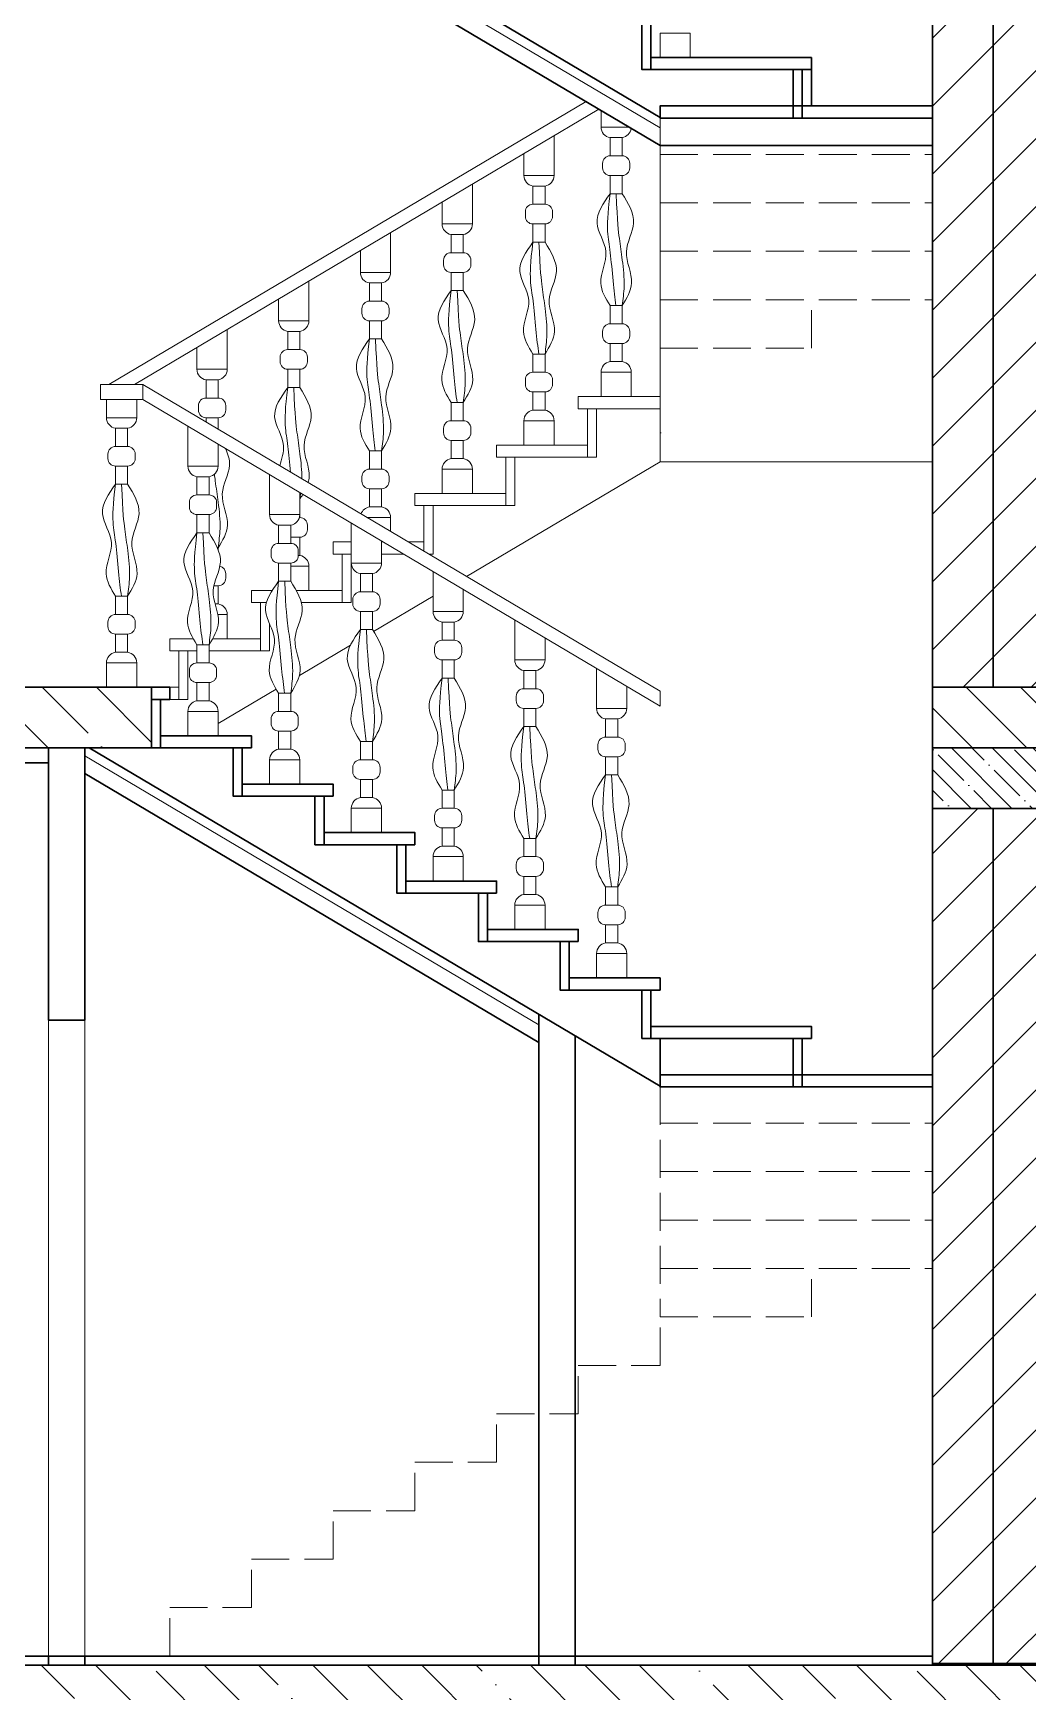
# Model space of a CAD drawing. Header units: millimetres. Extents: x -56498 to 234605, y -296269 to -29969.
# Drawn here: x 169313 to 172599, y -223285 to -217806 of the extents above; entities that cross this region are included whole.
import ezdxf

# ---------------------------------------------------------------- set-up
doc = ezdxf.new("R2010")
doc.units = ezdxf.units.MM
doc.header["$LTSCALE"] = 100
doc.linetypes.add('GOST2.303 4', pattern=[7, 5, -2, 0])
for name, color, linetype, lineweight in [('0.3', 7, 'Continuous', 30), ('Тонкі 0.18', 142, 'Continuous', 18), ('Штрихові 0.18', 7, 'GOST2.303 4', 18), ('Штрихування 0.09', 253, 'Continuous', 9)]:
    doc.layers.add(name, color=color, linetype=linetype, lineweight=lineweight)
pattern_1 = [(135, (-90169.8, -117250), (-179.60512, -179.60512), []), (135, (-90169.8, -117070.4), (-179.60512, -179.60512), [317.5, -63.5, 0, -63.5])]
pattern_2 = [(45, (-90169.81, -117250), (-112.2532, 112.2532), [])]

msp = doc.modelspace()

# ---------------------------------------------------------------- hatches: boundary and pattern name
at = {"layer": 'Штрихування 0.09'}
h = msp.add_hatch(dxfattribs=at)
h.set_pattern_fill('ANSI31', color=256, scale=50, style=0)
h.set_pattern_definition(pattern_2)
h.paths.add_polyline_path([(172684.165, -217166.579), (172284.165, -217166.579), (172284.165, -219966.583), (172684.165, -219966.583)])
h = msp.add_hatch(dxfattribs=at)
h.set_pattern_fill('ANSI35', color=256, scale=40, angle=90, style=0)
h.set_pattern_definition(pattern_1)
h.paths.add_polyline_path([(162884.165, -220166.583), (169704.165, -220166.583), (169704.165, -219966.591), (162884.165, -219966.591)])
h = msp.add_hatch(dxfattribs=at)
h.set_pattern_fill('ANSI35', color=256, scale=40, angle=90, style=0)
h.set_pattern_definition(pattern_1)
h.paths.add_polyline_path([(172284.165, -220166.583), (172684.165, -220166.583), (172684.165, -219966.583), (172284.165, -219966.583)])
at = {"layer": 'Штрихування 0.09', "ltscale": 0.25}
h = msp.add_hatch(dxfattribs=at)
h.set_pattern_fill('ANSI35', color=256, scale=15, angle=90, style=0)
h.paths.add_polyline_path([(172684.165, -220166.583), (172284.165, -220166.583), (172284.165, -220366.583), (172684.165, -220366.583)])
at = {"layer": 'Штрихування 0.09'}
h = msp.add_hatch(dxfattribs=at)
h.set_pattern_fill('ANSI31', color=256, scale=50, style=0)
h.set_pattern_definition(pattern_2)
h.paths.add_polyline_path([(172684.165, -220366.583), (172284.165, -220366.583), (172284.165, -223191.584), (172684.165, -223191.584)])
h = msp.add_hatch(dxfattribs=at)
h.set_pattern_fill('ANSI35', color=256, scale=40, angle=90, style=0)
h.set_pattern_definition(pattern_1)
h.paths.add_polyline_path([(162834.237, -223396.584), (182134.092, -223396.584), (182134.092, -223196.584), (162834.237, -223196.584)])

# ---------------------------------------------------------------- linework, layer by layer
at = {"layer": '0.3'}
for p, q in [((172284.165, -213426.584), (172284.165, -223196.584)), ((171384.167, -218084.197), (169498.186, -216966.583)), ((171384.167, -218177.189), (169425.637, -217016.583)), ((172484.165, -217166.579), (172484.165, -219966.583)), ((171384.167, -217886.591), (171884.167, -217886.591)), ((171884.167, -218046.591), (171884.167, -217886.591)), ((171384.167, -218046.591), (172284.167, -218046.591)), ((171384.167, -218177.189), (172284.165, -218177.189)), ((169704.165, -219966.591), (162884.165, -219966.583)), ((169704.165, -220166.588), (169704.165, -219966.591)), ((169704.165, -220166.583), (162884.165, -220166.583)), ((169364.165, -220166.583), (169364.165, -221066.584)), ((169484.165, -220166.583), (169484.165, -221066.584)), ((171384.165, -221284.194), (169498.196, -220166.587)), ((169364.165, -220216.583), (164704.165, -220216.583)), ((170984.165, -221140.15), (169484.165, -220251.264)), ((172484.165, -220366.583), (172484.165, -223196.584)), ((170984.165, -221047.158), (170984.165, -223196.584)), ((169364.165, -221066.584), (169484.165, -221066.584)), ((171384.165, -221086.588), (171884.165, -221086.588)), ((171104.165, -221118.269), (171104.165, -223196.584)), ((171384.165, -221284.194), (171384.165, -221126.588)), ((171384.165, -221246.588), (172284.165, -221246.588)), ((162684.165, -223196.584), (181884.092, -223196.584)), ((164704.165, -223166.584), (172284.165, -223166.584)), ((169364.165, -223166.584), (169364.165, -223196.584)), ((169484.165, -223166.584), (169484.165, -223196.584)), ((172684.165, -223191.584), (172284.165, -223191.584)), ((172284.165, -223191.584), (172684.165, -223191.584))]:
    msp.add_line(p, q, dxfattribs=at)
for points in [[(171354.167, -217926.591), (171324.167, -217926.591), (171324.167, -217766.591), (171354.167, -217766.591)], [(171884.167, -217926.591), (171354.167, -217926.591), (171354.167, -217886.591), (171884.167, -217886.591)], [(171854.167, -218086.591), (171824.167, -218086.591), (171824.167, -217926.591), (171854.167, -217926.591)], [(172284.167, -218086.591), (171384.167, -218086.591), (171384.167, -218046.591), (172284.167, -218046.591)], [(169734.165, -220166.588), (169704.165, -220166.588), (169704.165, -220006.588), (169734.165, -220006.588)], [(172284.165, -220166.583), (172684.165, -220166.583), (172684.165, -219966.583), (172284.165, -219966.583)], [(170034.165, -220166.588), (169734.165, -220166.588), (169734.165, -220126.588), (170034.165, -220126.588)], [(170004.165, -220326.588), (169974.165, -220326.588), (169974.165, -220166.588), (170004.165, -220166.588)], [(170304.165, -220326.588), (170004.165, -220326.588), (170004.165, -220286.588), (170304.165, -220286.588)], [(170274.165, -220486.588), (170244.165, -220486.588), (170244.165, -220326.588), (170274.165, -220326.588)], [(170574.165, -220486.588), (170274.165, -220486.588), (170274.165, -220446.588), (170574.165, -220446.588)], [(170544.165, -220646.588), (170514.165, -220646.588), (170514.165, -220486.588), (170544.165, -220486.588)], [(170844.165, -220646.588), (170544.165, -220646.588), (170544.165, -220606.588), (170844.165, -220606.588)], [(170814.165, -220806.588), (170784.165, -220806.588), (170784.165, -220646.588), (170814.165, -220646.588)], [(171114.165, -220806.588), (170814.165, -220806.588), (170814.165, -220766.588), (171114.165, -220766.588)], [(171084.165, -220966.588), (171054.165, -220966.588), (171054.165, -220806.588), (171084.165, -220806.588)], [(171384.165, -220966.588), (171084.165, -220966.588), (171084.165, -220926.588), (171384.165, -220926.588)], [(171354.165, -221126.588), (171324.165, -221126.588), (171324.165, -220966.588), (171354.165, -220966.588)], [(171884.165, -221126.588), (171354.165, -221126.588), (171354.165, -221086.588), (171884.165, -221086.588)], [(171854.165, -221286.588), (171824.165, -221286.588), (171824.165, -221126.588), (171854.165, -221126.588)], [(172284.165, -221286.588), (171384.165, -221286.588), (171384.165, -221246.588), (172284.165, -221246.588)]]:
    msp.add_lwpolyline(points, close=True, dxfattribs=at)
msp.add_lwpolyline([(169464.165, -219966.591), (169764.165, -219966.591), (169764.165, -220006.591), (169704.165, -220006.591)], dxfattribs=at)
at = {"layer": '0.3', "ltscale": 0.25}
msp.add_lwpolyline([(172684.165, -220166.583), (172284.165, -220166.583), (172284.165, -220366.583), (172684.165, -220366.583)], close=True, dxfattribs=at)
at = {"layer": 'Тонкі 0.18'}
for p, q in [((171384.167, -218119.069), (169484.167, -216993.148)), ((170984.165, -221082.03), (169484.165, -220193.144)), ((169364.165, -221066.584), (169364.165, -223166.584)), ((169484.165, -221066.584), (169484.165, -223166.584))]:
    msp.add_line(p, q, dxfattribs=at)
at = {"layer": 'Штрихові 0.18', "ltscale": 0.25}
for p, q in [((171384.167, -218206.591), (172284.167, -218206.591)), ((171384.167, -218366.591), (172284.167, -218366.591)), ((171384.167, -218526.591), (172284.167, -218526.591)), ((171384.167, -218686.591), (172284.167, -218686.591)), ((171884.167, -218846.591), (171884.167, -218686.591)), ((171384.167, -218846.591), (171884.167, -218846.591)), ((171384.165, -221286.588), (171384.165, -222046.588)), ((171384.165, -221406.588), (172284.165, -221406.588)), ((171384.165, -221566.588), (172284.165, -221566.588)), ((171384.165, -221726.588), (172284.165, -221726.588)), ((171384.165, -221886.588), (172284.165, -221886.588)), ((171884.165, -222046.588), (171884.165, -221886.588))]:
    msp.add_line(p, q, dxfattribs=at)
msp.add_lwpolyline([(169764.165, -223166.584), (169764.165, -223006.584), (170034.165, -223006.584), (170034.165, -222846.584), (170304.165, -222846.584), (170304.165, -222686.584), (170574.165, -222686.584), (170574.165, -222526.584), (170844.165, -222526.584), (170844.165, -222366.584), (171114.165, -222366.584), (171114.165, -222206.584), (171384.165, -222206.584), (171384.165, -222046.588), (171884.165, -222046.588)], dxfattribs=at)
at = {"layer": 'Штрихування 0.09', "ltscale": 0.75}
for p, q in [((171484.167, -217806.135), (171384.167, -217806.135)), ((171384.167, -217806.135), (171384.167, -217886.591)), ((171414.167, -217806.135), (171384.167, -217806.135)), ((171484.167, -217806.135), (171484.167, -217886.591)), ((169563.054, -218966.591), (171139.668, -218032.301)), ((169647.429, -218966.591), (171181.856, -218057.301)), ((171189.167, -218061.634), (171189.167, -218116.257)), ((171034.167, -218144.821), (171034.167, -218276.257)), ((171281.344, -218116.257), (171189.167, -218116.257)), ((171219.167, -218116.257), (171189.167, -218116.257)), ((171259.167, -218151.257), (171219.167, -218151.257)), ((171219.167, -218211.257), (171219.167, -218151.257)), ((171259.167, -218211.257), (171259.167, -218151.257)), ((170934.167, -218204.08), (170934.167, -218276.257)), ((171259.167, -218211.257), (171219.167, -218211.257)), ((171194.167, -218251.257), (171194.167, -218236.257)), ((171284.167, -218251.257), (171284.167, -218236.257)), ((170764.167, -218304.821), (170764.167, -218436.257)), ((171034.167, -218276.257), (170934.167, -218276.257)), ((170964.167, -218276.257), (170934.167, -218276.257)), ((171004.167, -218311.257), (170964.167, -218311.257)), ((170964.167, -218371.257), (170964.167, -218311.257)), ((171004.167, -218371.257), (171004.167, -218311.257)), ((171259.167, -218276.257), (171219.167, -218276.257)), ((171219.167, -218336.257), (171219.167, -218276.257)), ((171259.167, -218336.257), (171259.167, -218276.257)), ((170664.167, -218364.08), (170664.167, -218436.257)), ((171004.167, -218371.257), (170964.167, -218371.257)), ((171259.167, -218336.257), (171219.167, -218336.257)), ((170939.167, -218411.257), (170939.167, -218396.257)), ((171029.167, -218411.257), (171029.167, -218396.257)), ((170494.167, -218464.821), (170494.167, -218596.257)), ((170764.167, -218436.257), (170664.167, -218436.257)), ((170694.167, -218436.257), (170664.167, -218436.257)), ((170734.167, -218471.257), (170694.167, -218471.257)), ((170694.167, -218531.257), (170694.167, -218471.257)), ((170734.167, -218531.257), (170734.167, -218471.257)), ((171004.167, -218436.257), (170964.167, -218436.257)), ((170964.167, -218496.257), (170964.167, -218436.257)), ((171004.167, -218496.257), (171004.167, -218436.257)), ((170394.167, -218524.08), (170394.167, -218596.257)), ((170734.167, -218531.257), (170694.167, -218531.257)), ((171004.167, -218496.257), (170964.167, -218496.257)), ((170669.167, -218571.257), (170669.167, -218556.257)), ((170759.167, -218571.257), (170759.167, -218556.257)), ((170224.167, -218624.821), (170224.167, -218756.257)), ((170494.167, -218596.257), (170394.167, -218596.257)), ((170424.167, -218596.257), (170394.167, -218596.257)), ((170464.167, -218631.257), (170424.167, -218631.257)), ((170424.167, -218691.257), (170424.167, -218631.257)), ((170464.167, -218691.257), (170464.167, -218631.257)), ((170734.167, -218596.257), (170694.167, -218596.257)), ((170694.167, -218656.257), (170694.167, -218596.257)), ((170734.167, -218656.257), (170734.167, -218596.257)), ((170124.167, -218684.08), (170124.167, -218756.257)), ((170464.167, -218691.257), (170424.167, -218691.257)), ((170734.167, -218656.257), (170694.167, -218656.257)), ((170224.167, -218756.257), (170124.167, -218756.257)), ((170154.167, -218756.257), (170124.167, -218756.257)), ((170399.167, -218731.257), (170399.167, -218716.257)), ((170464.167, -218756.257), (170424.167, -218756.257)), ((170424.167, -218816.257), (170424.167, -218756.257)), ((170464.167, -218816.257), (170464.167, -218756.257)), ((170489.167, -218731.257), (170489.167, -218716.257)), ((171259.167, -218706.131), (171219.167, -218706.131)), ((171219.167, -218706.131), (171219.167, -218766.131)), ((171259.167, -218706.131), (171259.167, -218766.131)), ((169954.167, -218784.821), (169954.167, -218916.257)), ((170194.167, -218791.257), (170154.167, -218791.257)), ((170154.167, -218851.257), (170154.167, -218791.257)), ((170194.167, -218851.257), (170194.167, -218791.257)), ((171194.167, -218791.131), (171194.167, -218806.131)), ((171259.167, -218766.131), (171219.167, -218766.131)), ((171284.167, -218791.131), (171284.167, -218806.131)), ((169854.167, -218844.08), (169854.167, -218916.257)), ((170194.167, -218851.257), (170154.167, -218851.257)), ((170464.167, -218816.257), (170424.167, -218816.257)), ((171004.167, -218866.131), (170964.167, -218866.131)), ((170964.167, -218866.131), (170964.167, -218926.131)), ((171004.167, -218866.131), (171004.167, -218926.131)), ((171259.167, -218831.131), (171219.167, -218831.131)), ((171219.167, -218831.131), (171219.167, -218891.131)), ((171259.167, -218831.131), (171219.167, -218831.131)), ((171219.167, -218831.131), (171219.167, -218891.131)), ((171259.167, -218831.131), (171259.167, -218891.131)), ((171259.167, -218831.131), (171259.167, -218891.131)), ((169954.167, -218916.257), (169854.167, -218916.257)), ((169884.167, -218916.257), (169854.167, -218916.257)), ((170129.167, -218891.257), (170129.167, -218876.257)), ((170194.167, -218916.257), (170154.167, -218916.257)), ((170154.167, -218976.257), (170154.167, -218916.257)), ((170194.167, -218976.257), (170194.167, -218916.257)), ((170219.167, -218891.257), (170219.167, -218876.257)), ((171259.167, -218891.131), (171219.167, -218891.131)), ((171384.167, -219979.267), (169675.277, -218966.591)), ((169924.167, -218951.257), (169884.167, -218951.257)), ((169884.167, -219011.257), (169884.167, -218951.257)), ((169924.167, -219011.257), (169924.167, -218951.257)), ((170194.167, -218976.257), (170154.167, -218976.257)), ((170939.167, -218951.131), (170939.167, -218966.131)), ((171004.167, -218926.131), (170964.167, -218926.131)), ((171029.167, -218951.131), (171029.167, -218966.131)), ((171289.167, -218926.131), (171189.167, -218926.131)), ((171189.167, -218926.131), (171189.167, -219006.587)), ((171219.167, -218926.131), (171189.167, -218926.131)), ((171289.167, -218926.131), (171289.167, -219006.587)), ((169555.277, -219016.591), (169555.277, -219076.261)), ((169655.277, -219016.591), (169655.277, -219076.261)), ((171384.167, -220029.267), (169675.277, -219016.591)), ((169924.167, -219011.257), (169884.167, -219011.257)), ((170734.167, -219026.131), (170694.167, -219026.131)), ((170694.167, -219026.131), (170694.167, -219086.131)), ((170734.167, -219026.131), (170734.167, -219086.131)), ((171004.167, -218991.131), (170964.167, -218991.131)), ((170964.167, -218991.131), (170964.167, -219051.131)), ((171004.167, -218991.131), (170964.167, -218991.131)), ((170964.167, -218991.131), (170964.167, -219051.131)), ((171004.167, -218991.131), (171004.167, -219051.131)), ((171004.167, -218991.131), (171004.167, -219051.131)), ((169655.277, -219076.261), (169555.277, -219076.261)), ((169585.277, -219076.261), (169555.277, -219076.261)), ((169859.167, -219051.257), (169859.167, -219036.257)), ((169924.167, -219076.257), (169884.167, -219076.257)), ((169884.167, -219090.378), (169884.167, -219076.257)), ((169924.167, -219114.081), (169924.167, -219076.257)), ((169949.167, -219051.257), (169949.167, -219036.257)), ((170734.167, -219086.131), (170694.167, -219086.131)), ((171034.167, -219086.131), (170934.167, -219086.131)), ((170934.167, -219086.131), (170934.167, -219166.587)), ((170964.167, -219086.131), (170934.167, -219086.131)), ((171004.167, -219051.131), (170964.167, -219051.131)), ((171034.167, -219086.131), (171034.167, -219166.587)), ((169625.277, -219111.261), (169585.277, -219111.261)), ((169585.277, -219171.261), (169585.277, -219111.261)), ((169625.277, -219171.261), (169625.277, -219111.261)), ((169824.165, -219104.821), (169824.165, -219236.257)), ((170669.167, -219111.131), (170669.167, -219126.131)), ((170759.167, -219111.131), (170759.167, -219126.131)), ((169560.277, -219211.261), (169560.277, -219196.261)), ((169625.277, -219171.261), (169585.277, -219171.261)), ((169650.277, -219211.261), (169650.277, -219196.261)), ((169924.165, -219164.08), (169924.165, -219236.257)), ((170464.167, -219186.131), (170424.167, -219186.131)), ((170424.167, -219186.131), (170424.167, -219246.131)), ((170464.167, -219186.131), (170464.167, -219246.131)), ((170734.167, -219151.131), (170694.167, -219151.131)), ((170694.167, -219151.131), (170694.167, -219211.131)), ((170734.167, -219151.131), (170694.167, -219151.131)), ((170694.167, -219151.131), (170694.167, -219211.131)), ((170734.167, -219151.131), (170734.167, -219211.131)), ((170734.167, -219151.131), (170734.167, -219211.131)), ((169625.277, -219236.261), (169585.277, -219236.261)), ((169585.277, -219296.261), (169585.277, -219236.261)), ((169625.277, -219296.261), (169625.277, -219236.261)), ((169924.165, -219236.257), (169824.165, -219236.257)), ((169854.165, -219236.257), (169824.165, -219236.257)), ((170464.167, -219246.131), (170424.167, -219246.131)), ((170764.167, -219246.131), (170664.167, -219246.131)), ((170664.167, -219246.131), (170664.167, -219326.587)), ((170694.167, -219246.131), (170664.167, -219246.131)), ((170734.167, -219211.131), (170694.167, -219211.131)), ((170764.167, -219246.131), (170764.167, -219326.587)), ((169625.277, -219296.261), (169585.277, -219296.261)), ((169894.165, -219271.257), (169854.165, -219271.257)), ((169854.165, -219331.257), (169854.165, -219271.257)), ((169894.165, -219331.257), (169894.165, -219271.257)), ((170094.165, -219264.821), (170094.165, -219396.257)), ((170399.167, -219271.131), (170399.167, -219286.131)), ((170489.167, -219271.131), (170489.167, -219286.131)), ((169829.165, -219371.257), (169829.165, -219356.257)), ((169894.165, -219331.257), (169854.165, -219331.257)), ((169919.165, -219371.257), (169919.165, -219356.257)), ((170194.165, -219324.08), (170194.165, -219396.257)), ((170194.167, -219324.081), (170194.167, -219406.131)), ((170464.167, -219311.131), (170424.167, -219311.131)), ((170424.167, -219311.131), (170424.167, -219371.131)), ((170464.167, -219311.131), (170424.167, -219311.131)), ((170424.167, -219311.131), (170424.167, -219371.131)), ((170464.167, -219311.131), (170464.167, -219371.131)), ((170464.167, -219311.131), (170464.167, -219371.131)), ((169894.165, -219396.257), (169854.165, -219396.257)), ((169854.165, -219456.257), (169854.165, -219396.257)), ((169894.165, -219456.257), (169894.165, -219396.257)), ((170194.165, -219396.257), (170094.165, -219396.257)), ((170124.165, -219396.257), (170094.165, -219396.257)), ((170494.167, -219406.131), (170417.001, -219406.131)), ((170424.167, -219406.131), (170417.001, -219406.131)), ((170464.167, -219371.131), (170424.167, -219371.131)), ((170494.167, -219406.131), (170494.167, -219451.859)), ((169894.165, -219456.257), (169854.165, -219456.257)), ((170164.165, -219431.257), (170124.165, -219431.257)), ((170124.165, -219491.257), (170124.165, -219431.257)), ((170164.165, -219491.257), (170164.165, -219431.257)), ((170194.167, -219471.131), (170164.165, -219471.131)), ((170194.167, -219471.131), (170164.165, -219471.131)), ((170194.167, -219471.131), (170194.167, -219531.131)), ((170194.167, -219471.131), (170194.167, -219531.131)), ((170219.167, -219431.131), (170219.167, -219446.131)), ((170364.165, -219424.821), (170364.165, -219556.257)), ((169924.167, -219506.131), (169921.814, -219506.131)), ((169924.167, -219506.131), (169924.167, -219511.851)), ((170099.165, -219531.257), (170099.165, -219516.257)), ((170164.165, -219491.257), (170124.165, -219491.257)), ((170189.165, -219531.257), (170189.165, -219516.257)), ((170464.165, -219484.08), (170464.165, -219556.257)), ((170164.165, -219556.257), (170124.165, -219556.257)), ((170124.165, -219616.257), (170124.165, -219556.257)), ((170164.165, -219616.257), (170164.165, -219556.257)), ((170224.167, -219566.131), (170164.165, -219566.131)), ((170194.167, -219531.131), (170189.165, -219531.131)), ((170224.167, -219566.131), (170224.167, -219646.587)), ((170464.165, -219556.257), (170364.165, -219556.257)), ((170394.165, -219556.257), (170364.165, -219556.257)), ((169924.167, -219631.131), (169910.291, -219631.131)), ((169924.167, -219631.131), (169910.291, -219631.131)), ((169924.167, -219631.131), (169924.167, -219691.131)), ((169924.167, -219631.131), (169924.167, -219691.131)), ((169949.167, -219591.131), (169949.167, -219606.131)), ((170164.165, -219616.257), (170124.165, -219616.257)), ((170434.165, -219591.257), (170394.165, -219591.257)), ((170394.165, -219651.257), (170394.165, -219591.257)), ((170434.165, -219651.257), (170434.165, -219591.257)), ((170634.165, -219584.821), (170634.165, -219716.257)), ((169625.277, -219666.135), (169585.277, -219666.135)), ((169585.277, -219666.135), (169585.277, -219726.135)), ((169625.277, -219666.135), (169625.277, -219726.135)), ((169924.167, -219691.131), (169914.274, -219691.131)), ((170369.165, -219691.257), (170369.165, -219676.257)), ((170434.165, -219651.257), (170394.165, -219651.257)), ((170459.165, -219691.257), (170459.165, -219676.257)), ((170734.165, -219644.08), (170734.165, -219716.257)), ((169625.277, -219726.135), (169585.277, -219726.135)), ((169954.167, -219726.131), (169923.117, -219726.131)), ((169954.167, -219726.131), (169954.167, -219806.587)), ((170434.165, -219716.257), (170394.165, -219716.257)), ((170394.165, -219776.257), (170394.165, -219716.257)), ((170434.165, -219776.257), (170434.165, -219716.257)), ((170734.165, -219716.257), (170634.165, -219716.257)), ((170664.165, -219716.257), (170634.165, -219716.257)), ((170904.165, -219744.821), (170904.165, -219876.257)), ((169560.277, -219751.135), (169560.277, -219766.135)), ((169625.277, -219791.135), (169585.277, -219791.135)), ((169585.277, -219791.135), (169585.277, -219851.135)), ((169625.277, -219791.135), (169585.277, -219791.135)), ((169585.277, -219791.135), (169585.277, -219851.135)), ((169625.277, -219791.135), (169625.277, -219851.135)), ((169625.277, -219791.135), (169625.277, -219851.135)), ((169650.277, -219751.135), (169650.277, -219766.135)), ((170434.165, -219776.257), (170394.165, -219776.257)), ((170704.165, -219751.257), (170664.165, -219751.257)), ((170664.165, -219811.257), (170664.165, -219751.257)), ((170704.165, -219811.257), (170704.165, -219751.257)), ((169625.277, -219851.135), (169585.277, -219851.135)), ((169894.165, -219826.132), (169854.165, -219826.132)), ((169854.165, -219826.132), (169854.165, -219886.132)), ((169894.165, -219826.132), (169894.165, -219886.132)), ((170639.165, -219851.257), (170639.165, -219836.257)), ((170704.165, -219811.257), (170664.165, -219811.257)), ((170729.165, -219851.257), (170729.165, -219836.257)), ((171004.165, -219804.08), (171004.165, -219876.257)), ((169655.277, -219886.135), (169555.277, -219886.135)), ((169555.277, -219886.135), (169555.277, -219966.591)), ((169585.277, -219886.135), (169555.277, -219886.135)), ((169655.277, -219886.135), (169655.277, -219966.591)), ((169894.165, -219886.132), (169854.165, -219886.132)), ((170704.165, -219876.257), (170664.165, -219876.257)), ((170664.165, -219936.257), (170664.165, -219876.257)), ((170704.165, -219936.257), (170704.165, -219876.257)), ((171004.165, -219876.257), (170904.165, -219876.257)), ((170934.165, -219876.257), (170904.165, -219876.257)), ((171174.165, -219904.821), (171174.165, -220036.257)), ((169829.165, -219911.132), (169829.165, -219926.132)), ((169894.165, -219951.132), (169854.165, -219951.132)), ((169854.165, -219951.132), (169854.165, -220011.132)), ((169894.165, -219951.132), (169854.165, -219951.132)), ((169854.165, -219951.132), (169854.165, -220011.132)), ((169894.165, -219951.132), (169894.165, -220011.132)), ((169894.165, -219951.132), (169894.165, -220011.132)), ((169919.165, -219911.132), (169919.165, -219926.132)), ((170704.165, -219936.257), (170664.165, -219936.257)), ((170974.165, -219911.257), (170934.165, -219911.257)), ((170934.165, -219971.257), (170934.165, -219911.257)), ((170974.165, -219971.257), (170974.165, -219911.257)), ((171274.165, -219964.08), (171274.165, -220036.257)), ((169894.165, -220011.132), (169854.165, -220011.132)), ((170164.165, -219986.132), (170124.165, -219986.132)), ((170124.165, -219986.132), (170124.165, -220046.132)), ((170164.165, -219986.132), (170164.165, -220046.132)), ((170909.165, -220011.257), (170909.165, -219996.257)), ((170974.165, -219971.257), (170934.165, -219971.257)), ((170999.165, -220011.257), (170999.165, -219996.257)), ((171384.167, -220029.267), (171384.167, -219979.267)), ((169924.165, -220046.132), (169824.165, -220046.132)), ((169824.165, -220046.132), (169824.165, -220126.588)), ((169854.165, -220046.132), (169824.165, -220046.132)), ((169924.165, -220046.132), (169924.165, -220126.588)), ((170099.165, -220071.132), (170099.165, -220086.132)), ((170164.165, -220046.132), (170124.165, -220046.132)), ((170189.165, -220071.132), (170189.165, -220086.132)), ((170974.165, -220036.257), (170934.165, -220036.257)), ((170934.165, -220096.257), (170934.165, -220036.257)), ((170974.165, -220096.257), (170974.165, -220036.257)), ((171274.165, -220036.257), (171174.165, -220036.257)), ((171204.165, -220036.257), (171174.165, -220036.257)), ((171244.165, -220071.257), (171204.165, -220071.257)), ((171204.165, -220131.257), (171204.165, -220071.257)), ((171244.165, -220131.257), (171244.165, -220071.257)), ((170164.165, -220111.132), (170124.165, -220111.132)), ((170124.165, -220111.132), (170124.165, -220171.132)), ((170164.165, -220111.132), (170124.165, -220111.132)), ((170124.165, -220111.132), (170124.165, -220171.132)), ((170164.165, -220111.132), (170164.165, -220171.132)), ((170164.165, -220111.132), (170164.165, -220171.132)), ((170974.165, -220096.257), (170934.165, -220096.257)), ((170164.165, -220171.132), (170124.165, -220171.132)), ((170434.165, -220146.132), (170394.165, -220146.132)), ((170394.165, -220146.132), (170394.165, -220206.132)), ((170434.165, -220146.132), (170434.165, -220206.132)), ((171179.165, -220171.257), (171179.165, -220156.257)), ((171244.165, -220131.257), (171204.165, -220131.257)), ((171269.165, -220171.257), (171269.165, -220156.257)), ((170194.165, -220206.132), (170094.165, -220206.132)), ((170094.165, -220206.132), (170094.165, -220286.588)), ((170124.165, -220206.132), (170094.165, -220206.132)), ((170194.165, -220206.132), (170194.165, -220286.588)), ((170369.165, -220231.132), (170369.165, -220246.132)), ((170434.165, -220206.132), (170394.165, -220206.132)), ((170459.165, -220231.132), (170459.165, -220246.132)), ((171244.165, -220196.257), (171204.165, -220196.257)), ((171204.165, -220256.257), (171204.165, -220196.257)), ((171244.165, -220256.257), (171244.165, -220196.257)), ((170434.165, -220271.132), (170394.165, -220271.132)), ((170394.165, -220271.132), (170394.165, -220331.132)), ((170434.165, -220271.132), (170394.165, -220271.132)), ((170394.165, -220271.132), (170394.165, -220331.132)), ((170434.165, -220271.132), (170434.165, -220331.132)), ((170434.165, -220271.132), (170434.165, -220331.132)), ((171244.165, -220256.257), (171204.165, -220256.257)), ((170434.165, -220331.132), (170394.165, -220331.132)), ((170704.165, -220306.132), (170664.165, -220306.132)), ((170664.165, -220306.132), (170664.165, -220366.132)), ((170704.165, -220306.132), (170704.165, -220366.132)), ((170464.165, -220366.132), (170364.165, -220366.132)), ((170364.165, -220366.132), (170364.165, -220446.588)), ((170394.165, -220366.132), (170364.165, -220366.132)), ((170464.165, -220366.132), (170464.165, -220446.588)), ((170639.165, -220391.132), (170639.165, -220406.132)), ((170704.165, -220366.132), (170664.165, -220366.132)), ((170729.165, -220391.132), (170729.165, -220406.132)), ((170704.165, -220431.132), (170664.165, -220431.132)), ((170664.165, -220431.132), (170664.165, -220491.132)), ((170704.165, -220431.132), (170664.165, -220431.132)), ((170664.165, -220431.132), (170664.165, -220491.132)), ((170704.165, -220431.132), (170704.165, -220491.132)), ((170704.165, -220431.132), (170704.165, -220491.132)), ((170704.165, -220491.132), (170664.165, -220491.132)), ((170974.165, -220466.132), (170934.165, -220466.132)), ((170934.165, -220466.132), (170934.165, -220526.132)), ((170974.165, -220466.132), (170974.165, -220526.132)), ((170734.165, -220526.132), (170634.165, -220526.132)), ((170634.165, -220526.132), (170634.165, -220606.588)), ((170664.165, -220526.132), (170634.165, -220526.132)), ((170734.165, -220526.132), (170734.165, -220606.588)), ((170909.165, -220551.132), (170909.165, -220566.132)), ((170974.165, -220526.132), (170934.165, -220526.132)), ((170999.165, -220551.132), (170999.165, -220566.132)), ((170974.165, -220591.132), (170934.165, -220591.132)), ((170934.165, -220591.132), (170934.165, -220651.132)), ((170974.165, -220591.132), (170934.165, -220591.132)), ((170934.165, -220591.132), (170934.165, -220651.132)), ((170974.165, -220591.132), (170974.165, -220651.132)), ((170974.165, -220591.132), (170974.165, -220651.132)), ((170974.165, -220651.132), (170934.165, -220651.132)), ((171244.165, -220626.132), (171204.165, -220626.132)), ((171204.165, -220626.132), (171204.165, -220686.132)), ((171244.165, -220626.132), (171244.165, -220686.132)), ((171004.165, -220686.132), (170904.165, -220686.132)), ((170904.165, -220686.132), (170904.165, -220766.588)), ((170934.165, -220686.132), (170904.165, -220686.132)), ((171004.165, -220686.132), (171004.165, -220766.588)), ((171179.165, -220711.132), (171179.165, -220726.132)), ((171244.165, -220686.132), (171204.165, -220686.132)), ((171269.165, -220711.132), (171269.165, -220726.132)), ((171244.165, -220751.132), (171204.165, -220751.132)), ((171204.165, -220751.132), (171204.165, -220811.132)), ((171244.165, -220751.132), (171204.165, -220751.132)), ((171204.165, -220751.132), (171204.165, -220811.132)), ((171244.165, -220751.132), (171244.165, -220811.132)), ((171244.165, -220751.132), (171244.165, -220811.132)), ((171244.165, -220811.132), (171204.165, -220811.132)), ((171274.165, -220846.132), (171174.165, -220846.132)), ((171174.165, -220846.132), (171174.165, -220926.588)), ((171204.165, -220846.132), (171174.165, -220846.132)), ((171274.165, -220846.132), (171274.165, -220926.588))]:
    msp.add_line(p, q, dxfattribs=at)
at = {"layer": 'Штрихування 0.09', "ltscale": 0.25}
for q in [(171384.167, -218086.591), (172284.165, -219221.631)]:
    msp.add_line((171384.167, -219221.631), q, dxfattribs=at)
at = {"layer": 'Штрихування 0.09'}
for p, q in [((171384.167, -219126.587), (171387.629, -219126.587)), ((170744.911, -219600.449), (171384.167, -219221.631)), ((170437.921, -219782.369), (170634.165, -219666.076)), ((170192.649, -219927.715), (170361.463, -219827.677)), ((169655.277, -219966.591), (169685.279, -219966.591)), ((169764.165, -219966.591), (169794.167, -219966.591)), ((169794.167, -220006.587), (169764.165, -220006.587)), ((169924.165, -220086.817), (170116.222, -219973.005))]:
    msp.add_line(p, q, dxfattribs=at)
for points in [[(172284.165, -216966.583), (172684.165, -216966.583), (172684.165, -219966.583), (172284.165, -219966.583)], [(171114.167, -219046.587), (171384.167, -219046.587), (171384.167, -219006.587), (171114.167, -219006.587)], [(171144.167, -219206.587), (171174.167, -219206.587), (171174.167, -219046.587), (171144.167, -219046.587)], [(170844.167, -219206.587), (171144.167, -219206.587), (171144.167, -219166.587), (170844.167, -219166.587)], [(170874.167, -219366.587), (170904.167, -219366.587), (170904.167, -219206.587), (170874.167, -219206.587)], [(170574.167, -219366.587), (170874.167, -219366.587), (170874.167, -219326.587), (170574.167, -219326.587)], [(170334.167, -219686.587), (170364.167, -219686.587), (170364.167, -219526.587), (170334.167, -219526.587)], [(169794.167, -220006.587), (169824.167, -220006.587), (169824.167, -219846.587), (169794.167, -219846.587)], [(162884.165, -220166.583), (169704.165, -220166.583), (169704.165, -219966.591), (162884.165, -219966.591)], [(172684.165, -220166.583), (172284.165, -220166.583), (172284.165, -223191.584), (172684.165, -223191.584)], [(162834.237, -223396.584), (182134.092, -223396.584), (182134.092, -223196.584), (162834.237, -223196.584)]]:
    msp.add_lwpolyline(points, close=True, dxfattribs=at)
at = {"layer": 'Штрихування 0.09', "ltscale": 0.75}
msp.add_lwpolyline([(169535.277, -218966.591), (169675.277, -218966.591), (169675.277, -219016.591), (169535.277, -219016.591)], close=True, dxfattribs=at)
at = {"layer": 'Штрихування 0.09'}
for points in [[(170620.27, -219526.587), (170634.167, -219526.587), (170634.167, -219366.587), (170604.167, -219366.587), (170604.167, -219517.044)], [(170364.165, -219486.587), (170304.167, -219486.587), (170304.167, -219526.587), (170364.167, -219526.587)], [(170468.395, -219486.587), (170464.165, -219486.587)], [(170464.165, -219526.587), (170535.895, -219526.587)], [(170604.167, -219517.044), (170604.167, -219486.587), (170552.77, -219486.587)], [(170103.368, -219646.587), (170034.167, -219646.587), (170034.167, -219686.587), (170084.053, -219686.587)], [(170084.053, -219686.587), (170064.167, -219686.587), (170064.167, -219846.587), (170094.167, -219846.587), (170094.167, -219756.73)], [(170198.958, -219686.587), (170334.167, -219686.587), (170334.167, -219646.587), (170182.145, -219646.587)], [(169842.489, -219806.587), (169764.167, -219806.587), (169764.167, -219846.587), (169854.165, -219846.587)], [(169894.165, -219846.587), (170064.167, -219846.587), (170064.167, -219806.587), (169905.741, -219806.587)]]:
    msp.add_lwpolyline(points, dxfattribs=at)
at = {"layer": 'Штрихування 0.09', "ltscale": 0.75}
for centre, radius, start, end in [((171224.973, -218115.923), 35.808, 180.534419, 260.66817), ((171253.36, -218115.923), 35.808, 279.33183, 352.327347), ((171219.167, -218236.257), 25, 90, 180), ((171259.167, -218236.257), 25, 0, 90), ((171219.167, -218251.257), 25, 180, 270), ((171259.167, -218251.257), 25, 270, 0), ((170969.973, -218275.923), 35.808, 180.534419, 260.66817), ((170998.36, -218275.923), 35.808, 279.33183, 359.465581), ((170964.167, -218396.257), 25, 90, 180), ((171004.167, -218396.257), 25, 0, 90), ((170964.167, -218411.257), 25, 180, 270), ((171004.167, -218411.257), 25, 270, 0), ((170699.973, -218435.923), 35.808, 180.534419, 260.66817), ((170728.36, -218435.923), 35.808, 279.33183, 359.465581), ((170694.167, -218556.257), 25, 90, 180), ((170734.167, -218556.257), 25, 0, 90), ((170694.167, -218571.257), 25, 180, 270), ((170734.167, -218571.257), 25, 270, 0), ((170429.973, -218595.923), 35.808, 180.534419, 260.66817), ((170458.36, -218595.923), 35.808, 279.33183, 359.465581), ((170424.167, -218716.257), 25, 90, 180), ((170464.167, -218716.257), 25, 0, 90), ((170159.973, -218755.923), 35.808, 180.534419, 260.66817), ((170188.36, -218755.923), 35.808, 279.33183, 359.465581), ((170424.167, -218731.257), 25, 180, 270), ((170464.167, -218731.257), 25, 270, 0), ((171219.167, -218791.131), 25, 90, 180), ((171219.167, -218806.131), 25, 180, 270), ((171259.167, -218791.131), 25, 0, 90), ((171259.167, -218806.131), 25, 270, 0), ((170154.167, -218876.257), 25, 90, 180), ((170194.167, -218876.257), 25, 0, 90), ((169889.973, -218915.923), 35.808, 180.534419, 260.66817), ((169918.36, -218915.923), 35.808, 279.33183, 359.465581), ((170154.167, -218891.257), 25, 180, 270), ((170194.167, -218891.257), 25, 270, 0), ((171224.973, -218926.465), 35.808, 99.33183, 179.465581), ((171253.36, -218926.465), 35.808, 0.534419, 80.66817), ((170964.167, -218951.131), 25, 90, 180), ((170964.167, -218966.131), 25, 180, 270), ((171004.167, -218951.131), 25, 0, 90), ((171004.167, -218966.131), 25, 270, 0), ((169884.167, -219036.257), 25, 90, 180), ((169924.167, -219036.257), 25, 0, 90), ((169591.083, -219075.927), 35.808, 180.534419, 260.66817), ((169619.471, -219075.927), 35.808, 279.33183, 359.465581), ((169884.167, -219051.257), 25, 180, 270), ((169924.167, -219051.257), 25, 270, 0), ((170694.167, -219111.131), 25, 90, 180), ((170734.167, -219111.131), 25, 0, 90), ((170969.973, -219086.465), 35.808, 99.33183, 179.465581), ((170998.36, -219086.465), 35.808, 0.534419, 80.66817), ((170694.167, -219126.131), 25, 180, 270), ((170734.167, -219126.131), 25, 270, 0), ((169585.277, -219196.261), 25, 90, 180), ((169625.277, -219196.261), 25, 0, 90), ((169585.277, -219211.261), 25, 180, 270), ((169625.277, -219211.261), 25, 270, 0), ((169859.971, -219235.924), 35.808, 180.534419, 260.66817), ((169888.358, -219235.924), 35.808, 279.33183, 359.465581), ((170424.167, -219271.131), 25, 90, 180), ((170464.167, -219271.131), 25, 0, 90), ((170699.973, -219246.465), 35.808, 99.33183, 179.465581), ((170728.36, -219246.465), 35.808, 0.534419, 80.66817), ((170424.167, -219286.131), 25, 180, 270), ((170464.167, -219286.131), 25, 270, 0), ((169854.165, -219356.257), 25, 90, 180), ((169894.165, -219356.257), 25, 0, 90), ((169854.165, -219371.257), 25, 180, 270), ((169894.165, -219371.257), 25, 270, 0), ((170129.971, -219395.924), 35.808, 180.534419, 260.66817), ((170158.358, -219395.924), 35.808, 279.33183, 359.465581), ((170194.167, -219431.131), 25, 0, 90), ((170429.973, -219406.465), 35.808, 99.33183, 159.524665), ((170458.36, -219406.465), 35.808, 0.534419, 80.66817), ((170194.167, -219446.131), 25, 270, 0), ((170124.165, -219516.257), 25, 90, 180), ((170164.165, -219516.257), 25, 0, 90), ((169924.167, -219591.131), 25, 0, 76.50941), ((170124.165, -219531.257), 25, 180, 270), ((170164.165, -219531.257), 25, 270, 0), ((170188.36, -219566.465), 35.808, 0.534419, 80.66817), ((170399.971, -219555.924), 35.808, 180.534419, 260.66817), ((170428.358, -219555.924), 35.808, 279.33183, 359.465581), ((169924.167, -219606.131), 25, 270, 0), ((169918.36, -219726.465), 35.808, 0.534419, 80.66817), ((170394.165, -219676.257), 25, 90, 180), ((170394.165, -219691.257), 25, 180, 270), ((170434.165, -219676.257), 25, 0, 90), ((170434.165, -219691.257), 25, 270, 0), ((169585.277, -219751.135), 25, 90, 180), ((169625.277, -219751.135), 25, 0, 90), ((170669.971, -219715.924), 35.808, 180.534419, 260.66817), ((170698.358, -219715.924), 35.808, 279.33183, 359.465581), ((169585.277, -219766.135), 25, 180, 270), ((169625.277, -219766.135), 25, 270, 0), ((169591.083, -219886.469), 35.808, 99.33183, 179.465581), ((169619.471, -219886.469), 35.808, 0.534419, 80.66817), ((170664.165, -219836.257), 25, 90, 180), ((170664.165, -219851.257), 25, 180, 270), ((170704.165, -219836.257), 25, 0, 90), ((170704.165, -219851.257), 25, 270, 0), ((169854.165, -219911.132), 25, 90, 180), ((169894.165, -219911.132), 25, 0, 90), ((170939.971, -219875.924), 35.808, 180.534419, 260.66817), ((170968.358, -219875.924), 35.808, 279.33183, 359.465581), ((169854.165, -219926.132), 25, 180, 270), ((169894.165, -219926.132), 25, 270, 0), ((169859.971, -220046.466), 35.808, 99.33183, 179.465581), ((169888.358, -220046.466), 35.808, 0.534419, 80.66817), ((170934.165, -219996.257), 25, 90, 180), ((170934.165, -220011.257), 25, 180, 270), ((170974.165, -219996.257), 25, 0, 90), ((170974.165, -220011.257), 25, 270, 0), ((170124.165, -220071.132), 25, 90, 180), ((170164.165, -220071.132), 25, 0, 90), ((171209.971, -220035.924), 35.808, 180.534419, 260.66817), ((171238.358, -220035.924), 35.808, 279.33183, 359.465581), ((170124.165, -220086.132), 25, 180, 270), ((170164.165, -220086.132), 25, 270, 0), ((170129.971, -220206.466), 35.808, 99.33183, 179.465581), ((170158.358, -220206.466), 35.808, 0.534419, 80.66817), ((171204.165, -220156.257), 25, 90, 180), ((171204.165, -220171.257), 25, 180, 270), ((171244.165, -220156.257), 25, 0, 90), ((171244.165, -220171.257), 25, 270, 0), ((170394.165, -220231.132), 25, 90, 180), ((170434.165, -220231.132), 25, 0, 90), ((170394.165, -220246.132), 25, 180, 270), ((170434.165, -220246.132), 25, 270, 0), ((170399.971, -220366.466), 35.808, 99.33183, 179.465581), ((170428.358, -220366.466), 35.808, 0.534419, 80.66817), ((170664.165, -220391.132), 25, 90, 180), ((170704.165, -220391.132), 25, 0, 90), ((170664.165, -220406.132), 25, 180, 270), ((170704.165, -220406.132), 25, 270, 0), ((170669.971, -220526.466), 35.808, 99.33183, 179.465581), ((170698.358, -220526.466), 35.808, 0.534419, 80.66817), ((170934.165, -220551.132), 25, 90, 180), ((170934.165, -220566.132), 25, 180, 270), ((170974.165, -220551.132), 25, 0, 90), ((170974.165, -220566.132), 25, 270, 0), ((170939.971, -220686.466), 35.808, 99.33183, 179.465581), ((170968.358, -220686.466), 35.808, 0.534419, 80.66817), ((171204.165, -220711.132), 25, 90, 180), ((171204.165, -220726.132), 25, 180, 270), ((171244.165, -220711.132), 25, 0, 90), ((171244.165, -220726.132), 25, 270, 0), ((171209.971, -220846.466), 35.808, 99.33183, 179.465581), ((171238.358, -220846.466), 35.808, 0.534419, 80.66817)]:
    msp.add_arc(centre, radius, start, end, dxfattribs=at)
for points in [[(171219.167, -218336.257), (171175.968, -218433.346), (171205.356, -218527.948), (171188.087, -218631.511), (171219.167, -218706.131)], [(171259.167, -218336.257), (171296.834, -218433.346), (171272.978, -218527.948), (171290.247, -218631.511), (171259.167, -218706.131)], [(170964.167, -218496.257), (170920.968, -218593.346), (170950.356, -218687.948), (170933.087, -218791.511), (170964.167, -218866.131)], [(171004.167, -218496.257), (171041.834, -218593.346), (171017.978, -218687.948), (171035.247, -218791.511), (171004.167, -218866.131)], [(170694.167, -218656.257), (170650.968, -218753.346), (170680.356, -218847.948), (170663.087, -218951.511), (170694.167, -219026.131)], [(170734.167, -218656.257), (170771.834, -218753.346), (170747.978, -218847.948), (170765.247, -218951.511), (170734.167, -219026.131)], [(170424.167, -218816.257), (170380.968, -218913.346), (170410.356, -219007.948), (170393.087, -219111.511), (170424.167, -219186.131)], [(170464.167, -218816.257), (170501.834, -218913.346), (170477.978, -219007.948), (170495.247, -219111.511), (170464.167, -219186.131)]]:
    msp.add_spline(points, degree=3, dxfattribs=at)
for points, knots in [([(171219.167, -218336.257), (171210.096, -218407.306), (171209.699, -218480.823), (171219.167, -218511.009), (171229.02, -218632.604), (171235.287, -218681.238), (171238.48, -218706.131)], [0, 0, 0, 0, 63.58578815, 151.26360369, 223.06229078, 298.32880594, 298.32880594, 298.32880594, 298.32880594]), ([(171259.167, -218706.131), (171261.969, -218685.062), (171268.635, -218634.94), (171260.636, -218560.462), (171249.314, -218483.16), (171243.047, -218434.526), (171239.167, -218336.257)], [0, 0, 0, 0, 63.58578815, 151.26360369, 223.06229078, 298.32880594, 298.32880594, 298.32880594, 298.32880594]), ([(170964.167, -218496.257), (170955.096, -218567.306), (170954.699, -218640.823), (170964.167, -218671.009), (170974.02, -218792.604), (170980.287, -218841.238), (170983.48, -218866.131)], [0, 0, 0, 0, 63.58578815, 151.26360369, 223.06229078, 298.32880594, 298.32880594, 298.32880594, 298.32880594]), ([(171004.167, -218866.131), (171006.969, -218845.062), (171013.635, -218794.94), (171005.636, -218720.462), (170994.314, -218643.16), (170988.047, -218594.526), (170984.167, -218496.257)], [0, 0, 0, 0, 63.58578815, 151.26360369, 223.06229078, 298.32880594, 298.32880594, 298.32880594, 298.32880594]), ([(170694.167, -218656.257), (170685.096, -218727.306), (170684.699, -218800.823), (170694.167, -218831.009), (170704.02, -218952.604), (170710.287, -219001.238), (170713.48, -219026.131)], [0, 0, 0, 0, 63.58578815, 151.26360369, 223.06229078, 298.32880594, 298.32880594, 298.32880594, 298.32880594]), ([(170734.167, -219026.131), (170736.969, -219005.062), (170743.635, -218954.94), (170735.636, -218880.462), (170724.314, -218803.16), (170718.047, -218754.526), (170714.167, -218656.257)], [0, 0, 0, 0, 63.58578815, 151.26360369, 223.06229078, 298.32880594, 298.32880594, 298.32880594, 298.32880594]), ([(170424.167, -218816.257), (170415.096, -218887.306), (170414.699, -218960.823), (170424.167, -218991.009), (170434.02, -219112.604), (170440.287, -219161.238), (170443.48, -219186.131)], [0, 0, 0, 0, 63.58578815, 151.26360369, 223.06229078, 298.32880594, 298.32880594, 298.32880594, 298.32880594]), ([(170464.167, -219186.131), (170466.969, -219165.062), (170473.635, -219114.94), (170465.636, -219040.462), (170454.314, -218963.16), (170448.047, -218914.526), (170444.167, -218816.257)], [0, 0, 0, 0, 63.58578815, 151.26360369, 223.06229078, 298.32880594, 298.32880594, 298.32880594, 298.32880594]), ([(170154.167, -218976.257), (170131.309, -219008.342), (170087.144, -219070.336), (170154.324, -219156.84), (170133.872, -219212.72), (170128.131, -219234.949)], [0, 0, 0, 0, 106.26558491, 205.32714977, 272.78954754, 272.78954754, 272.78954754, 272.78954754]), ([(170154.167, -218976.257), (170145.096, -219047.306), (170144.699, -219120.823), (170153.887, -219150.116), (170160.307, -219226.886), (170163.06, -219255.648)], [0, 0, 0, 0, 63.58578815, 151.26360369, 216.4645368, 216.4645368, 216.4645368, 216.4645368]), ([(170200.555, -219277.867), (170200.994, -219250.371), (170195.395, -219198.815), (170184.314, -219123.16), (170178.047, -219074.526), (170174.167, -218976.257)], [68.58679494, 68.58679494, 68.58679494, 68.58679494, 151.26360369, 223.06229078, 298.32880594, 298.32880594, 298.32880594, 298.32880594]), ([(170194.167, -218976.257), (170213.921, -219008.349), (170252.182, -219070.506), (170187.177, -219169.658), (170231.087, -219244.931), (170223.699, -219284.24), (170221.886, -219290.508)], [0, 0, 0, 0, 104.13987179, 201.70374232, 306.69605096, 326.83296549, 326.83296549, 326.83296549, 326.83296549])]:
    msp.add_open_spline(points, degree=3, knots=knots, dxfattribs=at)
at = {"layer": 'Штрихування 0.09', "ltscale": 0.25}
for points, knots in [([(169948.237, -219178.346), (169957.051, -219196.518), (169972.548, -219245.201), (169917.177, -219329.658), (169973.056, -219425.447), (169938.987, -219481.673), (169924.167, -219506.131)], [45.45335563, 45.45335563, 45.45335563, 45.45335563, 104.13987179, 201.70374232, 306.69605096, 387.53046114, 387.53046114, 387.53046114, 387.53046114]), ([(169585.277, -219296.261), (169576.206, -219367.31), (169575.809, -219440.827), (169585.277, -219471.013), (169595.13, -219592.608), (169601.397, -219641.242), (169604.59, -219666.135)], [0, 0, 0, 0, 63.58578815, 151.26360369, 223.06229078, 298.32880594, 298.32880594, 298.32880594, 298.32880594]), ([(169625.277, -219666.135), (169628.079, -219645.066), (169634.745, -219594.944), (169626.746, -219520.466), (169615.424, -219443.164), (169609.157, -219394.53), (169605.277, -219296.261)], [0, 0, 0, 0, 63.58578815, 151.26360369, 223.06229078, 298.32880594, 298.32880594, 298.32880594, 298.32880594]), ([(169924.167, -219506.131), (169926.969, -219485.062), (169933.635, -219434.94), (169925.636, -219360.462), (169916.971, -219301.302), (169912.858, -219270.935), (169911.954, -219262.857)], [0, 0, 0, 0, 63.58578815, 151.26360369, 223.06229078, 243.23705059, 243.23705059, 243.23705059, 243.23705059]), ([(169854.165, -219456.257), (169845.094, -219527.306), (169844.697, -219600.824), (169854.165, -219631.01), (169864.018, -219752.604), (169870.285, -219801.238), (169873.478, -219826.132)], [0, 0, 0, 0, 63.58578815, 151.26360369, 223.06229078, 298.32880594, 298.32880594, 298.32880594, 298.32880594]), ([(169894.165, -219826.132), (169896.967, -219805.062), (169903.633, -219754.941), (169895.634, -219680.462), (169884.312, -219603.16), (169878.045, -219554.527), (169874.165, -219456.257)], [0, 0, 0, 0, 63.58578815, 151.26360369, 223.06229078, 298.32880594, 298.32880594, 298.32880594, 298.32880594]), ([(170124.165, -219616.257), (170115.094, -219687.306), (170114.697, -219760.824), (170124.165, -219791.01), (170134.018, -219912.604), (170140.285, -219961.238), (170143.478, -219986.132)], [0, 0, 0, 0, 63.58578815, 151.26360369, 223.06229078, 298.32880594, 298.32880594, 298.32880594, 298.32880594]), ([(170164.165, -219986.132), (170166.967, -219965.062), (170173.633, -219914.941), (170165.634, -219840.462), (170154.312, -219763.16), (170148.045, -219714.527), (170144.165, -219616.257)], [0, 0, 0, 0, 63.58578815, 151.26360369, 223.06229078, 298.32880594, 298.32880594, 298.32880594, 298.32880594]), ([(170394.165, -219776.257), (170385.094, -219847.306), (170384.697, -219920.824), (170394.165, -219951.01), (170404.018, -220072.604), (170410.285, -220121.238), (170413.478, -220146.132)], [0, 0, 0, 0, 63.58578815, 151.26360369, 223.06229078, 298.32880594, 298.32880594, 298.32880594, 298.32880594]), ([(170434.165, -220146.132), (170436.967, -220125.062), (170443.633, -220074.941), (170435.634, -220000.462), (170424.312, -219923.16), (170418.045, -219874.527), (170414.165, -219776.257)], [0, 0, 0, 0, 63.58578815, 151.26360369, 223.06229078, 298.32880594, 298.32880594, 298.32880594, 298.32880594]), ([(170664.165, -219936.257), (170655.094, -220007.306), (170654.697, -220080.824), (170664.165, -220111.01), (170674.018, -220232.604), (170680.285, -220281.238), (170683.478, -220306.132)], [0, 0, 0, 0, 63.58578815, 151.26360369, 223.06229078, 298.32880594, 298.32880594, 298.32880594, 298.32880594]), ([(170704.165, -220306.132), (170706.967, -220285.062), (170713.633, -220234.941), (170705.634, -220160.462), (170694.312, -220083.16), (170688.045, -220034.527), (170684.165, -219936.257)], [0, 0, 0, 0, 63.58578815, 151.26360369, 223.06229078, 298.32880594, 298.32880594, 298.32880594, 298.32880594]), ([(170934.165, -220096.257), (170925.094, -220167.306), (170924.697, -220240.824), (170934.165, -220271.01), (170944.018, -220392.604), (170950.285, -220441.238), (170953.478, -220466.132)], [0, 0, 0, 0, 63.58578815, 151.26360369, 223.06229078, 298.32880594, 298.32880594, 298.32880594, 298.32880594]), ([(170974.165, -220466.132), (170976.967, -220445.062), (170983.633, -220394.941), (170975.634, -220320.462), (170964.312, -220243.16), (170958.045, -220194.527), (170954.165, -220096.257)], [0, 0, 0, 0, 63.58578815, 151.26360369, 223.06229078, 298.32880594, 298.32880594, 298.32880594, 298.32880594]), ([(171204.165, -220256.257), (171195.094, -220327.306), (171194.697, -220400.824), (171204.165, -220431.01), (171214.018, -220552.604), (171220.285, -220601.238), (171223.478, -220626.132)], [0, 0, 0, 0, 63.58578815, 151.26360369, 223.06229078, 298.32880594, 298.32880594, 298.32880594, 298.32880594]), ([(171244.165, -220626.132), (171246.967, -220605.062), (171253.633, -220554.941), (171245.634, -220480.462), (171234.312, -220403.16), (171228.045, -220354.527), (171224.165, -220256.257)], [0, 0, 0, 0, 63.58578815, 151.26360369, 223.06229078, 298.32880594, 298.32880594, 298.32880594, 298.32880594])]:
    msp.add_open_spline(points, degree=3, knots=knots, dxfattribs=at)
for points in [[(169585.277, -219296.261), (169542.078, -219393.35), (169571.466, -219487.952), (169554.197, -219591.515), (169585.277, -219666.135)], [(169625.277, -219296.261), (169662.945, -219393.35), (169639.088, -219487.952), (169656.357, -219591.515), (169625.277, -219666.135)], [(169854.165, -219456.257), (169810.966, -219553.346), (169840.354, -219647.949), (169823.085, -219751.511), (169854.165, -219826.132)], [(169894.165, -219456.257), (169931.832, -219553.346), (169907.976, -219647.949), (169925.245, -219751.511), (169894.165, -219826.132)], [(170124.165, -219616.257), (170080.966, -219713.346), (170110.354, -219807.949), (170093.085, -219911.511), (170124.165, -219986.132)], [(170164.165, -219616.257), (170201.832, -219713.346), (170177.976, -219807.949), (170195.245, -219911.511), (170164.165, -219986.132)], [(170394.165, -219776.257), (170350.966, -219873.346), (170380.354, -219967.949), (170363.085, -220071.511), (170394.165, -220146.132)], [(170434.165, -219776.257), (170471.832, -219873.346), (170447.976, -219967.949), (170465.245, -220071.511), (170434.165, -220146.132)], [(170664.165, -219936.257), (170620.966, -220033.346), (170650.354, -220127.949), (170633.085, -220231.511), (170664.165, -220306.132)], [(170704.165, -219936.257), (170741.832, -220033.346), (170717.976, -220127.949), (170735.245, -220231.511), (170704.165, -220306.132)], [(170934.165, -220096.257), (170890.966, -220193.346), (170920.354, -220287.949), (170903.085, -220391.511), (170934.165, -220466.132)], [(170974.165, -220096.257), (171011.832, -220193.346), (170987.976, -220287.949), (171005.245, -220391.511), (170974.165, -220466.132)], [(171204.165, -220256.257), (171160.966, -220353.346), (171190.354, -220447.949), (171173.085, -220551.511), (171204.165, -220626.132)], [(171244.165, -220256.257), (171281.832, -220353.346), (171257.976, -220447.949), (171275.245, -220551.511), (171244.165, -220626.132)]]:
    msp.add_spline(points, degree=3, dxfattribs=at)
at = {"layer": 'Штрихування 0.09', "ltscale": 0.75}
for points in [[(170194.167, -219346.131), (170195.075, -219339.306), (170195.982, -219332.48), (170196.817, -219325.652)], [(170203.884, -219329.84), (170200.742, -219335.279), (170197.455, -219340.705), (170194.167, -219346.131)]]:
    msp.add_open_spline(points, degree=3, dxfattribs=at)

doc.saveas('drawing.dxf')
